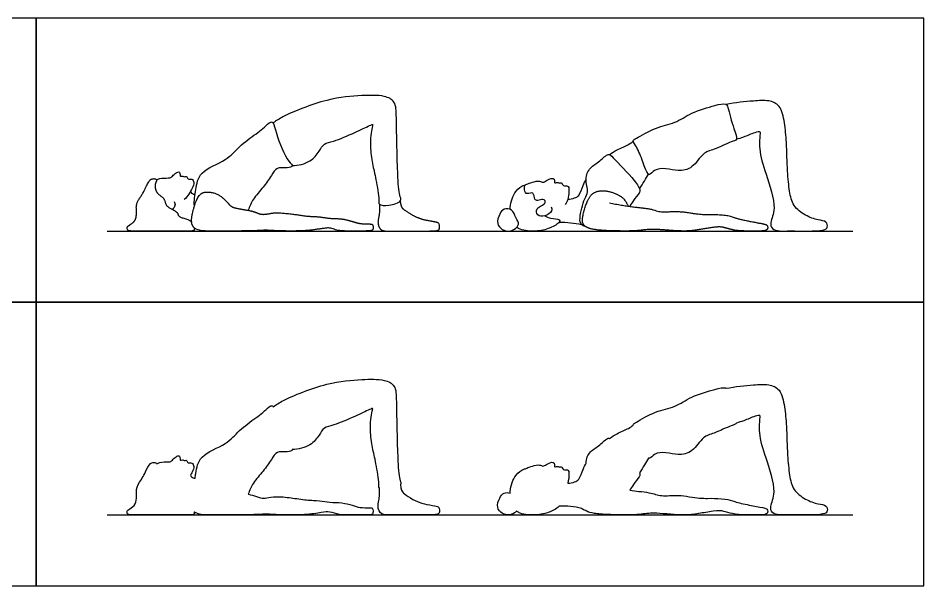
# Model space of a CAD drawing. Header units: millimetres. Extents: x 0.3 to 34.9, y 0.2 to 32.
# Drawn here: x 15.225 to 19.113, y 10.801 to 13.239 of the extents above; entities that cross this region are included whole.
import ezdxf

# ---------------------------------------------------------------- set-up
doc = ezdxf.new("R2010")
doc.units = ezdxf.units.MM
for name, color, linetype, true_color in [('AG-DIAGRAM', 7, 'Continuous', 0xfecc66), ('AG-OUTLINE', 7, 'Continuous', 0x8000ff), ('AG-PEOPLE', 7, 'Continuous', 0x66ccff), ('X-VPRT', 6, 'Continuous', 0xff00ff)]:
    doc.layers.add(name, color=color, linetype=linetype, true_color=true_color)

msp = doc.modelspace()

# ---------------------------------------------------------------- linework, layer by layer
at = {"layer": 'AG-DIAGRAM'}
for points in [[(15.6074, 12.3247), (18.8078, 12.3247)], [(15.6074, 11.1055), (18.8078, 11.1055)]]:
    msp.add_lwpolyline(points, dxfattribs=at)
at = {"layer": 'AG-OUTLINE'}
for points, knots in [([(15.8198, 11.3253), (15.8193, 11.3267), (15.8177, 11.328), (15.8107, 11.3309), (15.8052, 11.3308), (15.7917, 11.3268), (15.7839, 11.3164), (15.7664, 11.2784), (15.7568, 11.2615), (15.7362, 11.2315), (15.7315, 11.2176), (15.7333, 11.192), (15.7332, 11.1799), (15.7307, 11.1571), (15.7255, 11.1477), (15.7067, 11.1331), (15.7002, 11.1284), (15.6926, 11.1244), (15.6915, 11.1204), (15.6946, 11.1085), (15.7005, 11.1055), (15.7212, 11.1055), (15.743, 11.1055), (15.8097, 11.1055), (15.8404, 11.1055), (15.8969, 11.1055), (15.9189, 11.1055), (15.9507, 11.1055), (15.962, 11.1055), (15.9756, 11.1055), (15.9795, 11.1073), (15.9812, 11.1131), (15.9815, 11.1157), (15.9814, 11.1186), (15.9818, 11.1183), (15.9822, 11.118), (15.9922, 11.1095), (16.0107, 11.1055), (16.0651, 11.1055), (16.1026, 11.1055), (16.1981, 11.1055), (16.2335, 11.1062), (16.2796, 11.1089), (16.3, 11.1089), (16.3353, 11.1062), (16.3633, 11.1055), (16.4397, 11.1055), (16.4708, 11.1073), (16.5189, 11.1143), (16.5362, 11.1167), (16.5573, 11.1196), (16.5692, 11.1178), (16.5955, 11.108), (16.6123, 11.1055), (16.6531, 11.1055), (16.6764, 11.1055), (16.7287, 11.1055), (16.743, 11.1068), (16.7479, 11.1119), (16.749, 11.1167), (16.7484, 11.1307), (16.7458, 11.1346), (16.7362, 11.1359), (16.7269, 11.1363), (16.6993, 11.1366), (16.6869, 11.1383), (16.6654, 11.145), (16.6526, 11.1486), (16.6232, 11.1566), (16.6069, 11.1587), (16.5711, 11.1592), (16.5551, 11.1605), (16.5269, 11.1656), (16.5106, 11.1672), (16.4738, 11.1687), (16.4532, 11.1708), (16.4075, 11.1777), (16.3849, 11.1805), (16.3402, 11.1845), (16.3227, 11.1841), (16.2973, 11.1788), (16.2868, 11.1774), (16.2702, 11.1769), (16.26, 11.1793), (16.2375, 11.1887), (16.2258, 11.192), (16.2126, 11.1944), (16.2184, 11.211), (16.232, 11.2442), (16.2777, 11.293), (16.3112, 11.3415), (16.3348, 11.3808), (16.3695, 11.3741), (16.3989, 11.3793), (16.4015, 11.3849), (16.4014, 11.3865), (16.4276, 11.3863), (16.481, 11.3999), (16.517, 11.4461), (16.5367, 11.4832), (16.583, 11.4893), (16.6681, 11.5283), (16.7288, 11.5555), (16.75, 11.5663), (16.7411, 11.5466), (16.7338, 11.4669), (16.7453, 11.3946), (16.7611, 11.329), (16.7757, 11.2426), (16.7719, 11.2243), (16.7763, 11.2204), (16.7765, 11.2202), (16.7772, 11.1949), (16.7757, 11.1754), (16.7683, 11.148), (16.7689, 11.1352), (16.779, 11.1114), (16.7896, 11.1055), (16.8218, 11.1055), (16.8469, 11.1055), (16.9151, 11.1055), (16.9482, 11.1055), (17.012, 11.1055), (17.0291, 11.1073), (17.0335, 11.1147), (17.0343, 11.1203), (17.0331, 11.1355), (17.0301, 11.1401), (17.0193, 11.1434), (17.0084, 11.1456), (16.9752, 11.1514), (16.9608, 11.1549), (16.9366, 11.1631), (16.9233, 11.1697), (16.8942, 11.1878), (16.8841, 11.1946), (16.8727, 11.2039), (16.8685, 11.2161), (16.8656, 11.2358), (16.8657, 11.2359), (16.8696, 11.2422), (16.859, 11.2634), (16.8528, 11.3564), (16.8481, 11.5859), (16.8478, 11.6612), (16.7941, 11.6905), (16.6933, 11.6872), (16.554, 11.6778), (16.3626, 11.601), (16.334, 11.5795), (16.3196, 11.5698), (16.3185, 11.5716), (16.3143, 11.576), (16.3, 11.57), (16.2747, 11.5435), (16.2441, 11.5218), (16.17, 11.4678), (16.1217, 11.406), (16.0016, 11.3661), (15.99, 11.3014), (15.9852, 11.27), (15.9842, 11.2632), (15.9815, 11.263), (15.9756, 11.2628), (15.9669, 11.2707), (15.9645, 11.2756), (15.9672, 11.2803), (15.9755, 11.2957), (15.9825, 11.312), (15.9727, 11.3328), (15.9519, 11.3245), (15.949, 11.3445), (15.9372, 11.3361), (15.9327, 11.3441), (15.9208, 11.3381), (15.9202, 11.3462), (15.919, 11.3588), (15.9092, 11.36), (15.894, 11.3493), (15.8813, 11.3331), (15.869, 11.3336), (15.8326, 11.3324), (15.8243, 11.3275), (15.8198, 11.3253)], [-3.49463, -3.49463, -3.49463, -3.49463, -3.402485, -3.402485, -3.254551, -3.254551, -3.106617, -3.106617, -2.958683, -2.958683, -2.810749, -2.810749, -2.662815, -2.662815, -2.51488, -2.51488, -2.366946, -2.366946, -2.219012, -2.219012, -2.071078, -2.071078, -1.923144, -1.923144, -1.77521, -1.77521, -1.627276, -1.627276, -1.479341, -1.479341, -1.331407, -1.331407, -1.232423, -1.232423, -1.232423, -1.223556, -1.223556, -0.99343, -0.99343, -0.763304, -0.763304, -0.533178, -0.533178, -0.303052, -0.303052, -0.072926, -0.072926, 0.1572, 0.1572, 0.387326, 0.387326, 0.617452, 0.617452, 0.847578, 0.847578, 1.077704, 1.077704, 1.307829, 1.307829, 1.537955, 1.537955, 1.768081, 1.768081, 1.998207, 1.998207, 2.228333, 2.228333, 2.458459, 2.458459, 2.688585, 2.688585, 2.918711, 2.918711, 3.148837, 3.148837, 3.378963, 3.378963, 3.609089, 3.609089, 3.839215, 3.839215, 4.069341, 4.069341, 4.299467, 4.299467, 4.496371, 4.496371, 4.496371, 4.970681, 5.503908, 6.016493, 6.429469, 6.804889, 7.15602, 7.278234, 7.278234, 7.278234, 7.857992, 8.352026, 8.752047, 9.178996, 9.82366, 10.372208, 10.616245, 10.845266, 11.432489, 12.001876, 12.553935, 13.162447, 13.449476, 13.462888, 13.462888, 13.462888, 13.663808, 13.663808, 13.864728, 13.864728, 14.065648, 14.065648, 14.266568, 14.266568, 14.467488, 14.467488, 14.668408, 14.668408, 14.869328, 14.869328, 15.070248, 15.070248, 15.271168, 15.271168, 15.472088, 15.472088, 15.673008, 15.673008, 15.873928, 15.873928, 16.074848, 16.074848, 16.074848, 16.077413, 16.39064, 17.026124, 18.034915, 18.577619, 19.034172, 19.675319, 20.479783, 21.402087, 21.874634, 21.874634, 21.874634, 21.971541, 22.216627, 22.607755, 23.017268, 23.630389, 24.226133, 24.92682, 25.494865, 25.652961, 25.652961, 25.652961, 25.839821, 26.103467, 26.103467, 26.103467, 26.245687, 26.577773, 26.846505, 27.110584, 27.344048, 27.541221, 27.711643, 27.915581, 28.071872, 28.297516, 28.471979, 28.754553, 29.042206, 29.269278, 29.657436, 29.910115, 29.910115, 29.910115, 29.910115]), ([(17.3363, 11.199), (17.3282, 11.202), (17.3065, 11.2018), (17.2905, 11.1787), (17.2764, 11.137), (17.3013, 11.1094), (17.3338, 11.1028), (17.3511, 11.1104), (17.362, 11.1189), (17.3649, 11.1218), (17.3694, 11.1183), (17.3905, 11.1064), (17.4482, 11.1028), (17.5044, 11.1137), (17.5415, 11.1355), (17.5474, 11.1437), (17.5637, 11.1438), (17.5963, 11.1423), (17.6279, 11.137), (17.6435, 11.1335), (17.6475, 11.1295), (17.6534, 11.1266), (17.6596, 11.1249), (17.6607, 11.1242), (17.6618, 11.1235), (17.6721, 11.1179), (17.6842, 11.1143), (17.7143, 11.1095), (17.7341, 11.1079), (17.7829, 11.106), (17.8081, 11.1055), (17.8602, 11.1055), (17.8846, 11.1069), (17.9302, 11.1124), (17.95, 11.1133), (17.9834, 11.1114), (18.0027, 11.11), (18.0468, 11.1064), (18.0671, 11.1055), (18.1043, 11.1055), (18.1242, 11.1074), (18.1668, 11.1148), (18.1876, 11.1181), (18.2282, 11.1238), (18.2435, 11.1238), (18.2639, 11.1178), (18.2765, 11.1145), (18.3064, 11.1073), (18.3272, 11.1055), (18.3802, 11.1055), (18.3995, 11.1055), (18.4235, 11.1055), (18.4317, 11.1068), (18.4402, 11.1122), (18.4424, 11.1155), (18.4424, 11.1238), (18.4414, 11.1272), (18.4376, 11.1327), (18.4274, 11.1358), (18.3904, 11.1424), (18.3692, 11.1466), (18.3215, 11.1565), (18.3036, 11.1613), (18.2796, 11.1707), (18.2636, 11.1737), (18.2237, 11.1766), (18.2039, 11.1771), (18.1644, 11.1761), (18.1383, 11.1785), (18.0732, 11.1892), (18.0449, 11.1908), (17.9966, 11.1864), (17.9768, 11.1881), (17.9457, 11.1992), (17.9216, 11.2035), (17.8772, 11.2078), (17.8643, 11.2093), (17.8501, 11.2114), (17.8553, 11.2198), (17.8649, 11.2355), (17.8909, 11.2676), (17.8947, 11.2774), (17.8929, 11.2844), (17.8921, 11.2865), (17.8995, 11.2976), (17.9137, 11.3201), (17.9253, 11.3396), (17.9309, 11.3494), (17.9324, 11.3485), (17.939, 11.3473), (17.9555, 11.3727), (18.0079, 11.3757), (18.0572, 11.3603), (18.1233, 11.373), (18.1622, 11.4439), (18.2116, 11.4537), (18.2827, 11.4892), (18.3055, 11.494), (18.3079, 11.5), (18.3188, 11.5031), (18.3401, 11.5089), (18.3845, 11.5297), (18.4117, 11.5351), (18.4086, 11.5202), (18.4035, 11.4501), (18.4334, 11.3521), (18.4842, 11.2072), (18.4515, 11.1456), (18.4579, 11.1122), (18.497, 11.1041), (18.5409, 11.1072), (18.678, 11.1028), (18.7018, 11.1198), (18.6949, 11.1495), (18.6558, 11.1513), (18.6033, 11.1713), (18.5491, 11.2115), (18.5345, 11.2787), (18.5264, 11.363), (18.5235, 11.4855), (18.5164, 11.5665), (18.4995, 11.6465), (18.445, 11.6689), (18.379, 11.6638), (18.3024, 11.657), (18.264, 11.6492), (18.2631, 11.6499), (18.2547, 11.6543), (18.2106, 11.6439), (18.1138, 11.6159), (18.0458, 11.5664), (17.9622, 11.5535), (17.8827, 11.5059), (17.8649, 11.4966), (17.865, 11.4916), (17.8651, 11.4909), (17.8585, 11.4861), (17.8454, 11.476), (17.7945, 11.4552), (17.774, 11.4414), (17.7633, 11.4341), (17.7616, 11.4347), (17.751, 11.4356), (17.7209, 11.4017), (17.6781, 11.3809), (17.6629, 11.3468), (17.6625, 11.3281), (17.6585, 11.3191), (17.6499, 11.3028), (17.634, 11.2558), (17.6142, 11.247), (17.594, 11.2418), (17.584, 11.2422), (17.5878, 11.2554), (17.5905, 11.2821), (17.5872, 11.3032), (17.5635, 11.2957), (17.5578, 11.3165), (17.5477, 11.3084), (17.5441, 11.3168), (17.5278, 11.3106), (17.5273, 11.3159), (17.5275, 11.3299), (17.5152, 11.334), (17.4927, 11.3224), (17.4774, 11.3119), (17.4632, 11.3235), (17.4321, 11.3148), (17.4118, 11.3091), (17.4047, 11.305), (17.4034, 11.3039), (17.3998, 11.3033), (17.3917, 11.3023), (17.3554, 11.2772), (17.3378, 11.2294), (17.3363, 11.2014), (17.3363, 11.199)], [-2.392879, -2.392879, -2.392879, -2.392879, -2.112947, -1.770912, -1.363524, -0.998665, -0.64335, -0.332861, -0.190844, -0.190844, -0.190844, -0.022852, 0.498219, 1.005947, 1.43177, 1.43177, 1.43177, 1.878939, 2.321648, 2.321648, 2.321648, 2.551624, 2.551624, 2.551624, 2.582989, 2.582989, 2.812924, 2.812924, 3.042858, 3.042858, 3.272793, 3.272793, 3.502727, 3.502727, 3.732662, 3.732662, 3.962596, 3.962596, 4.192531, 4.192531, 4.422465, 4.422465, 4.652399, 4.652399, 4.882334, 4.882334, 5.112268, 5.112268, 5.342203, 5.342203, 5.572137, 5.572137, 5.802072, 5.802072, 6.032006, 6.032006, 6.261941, 6.261941, 6.491875, 6.491875, 6.72181, 6.72181, 6.951744, 6.951744, 7.181679, 7.181679, 7.411613, 7.411613, 7.641547, 7.641547, 7.871482, 7.871482, 8.101416, 8.101416, 8.331351, 8.331351, 8.414137, 8.414137, 8.414137, 8.763539, 9.167567, 9.39731, 9.483948, 9.483948, 9.483948, 9.888107, 10.26085, 10.26085, 10.26085, 10.360638, 10.692933, 11.143996, 11.608708, 12.110474, 12.65748, 13.112482, 13.685076, 14.004188, 14.004188, 14.004188, 14.375917, 14.835028, 15.129718, 15.319964, 15.834185, 16.511193, 17.294438, 17.804821, 18.133051, 18.498533, 18.954053, 19.699129, 20.00573, 20.302814, 20.679635, 21.165366, 21.677463, 22.190503, 22.786556, 23.493661, 24.086371, 24.637315, 25.090348, 25.609726, 26.303438, 26.303438, 26.303438, 26.359863, 26.792229, 27.446053, 28.028841, 28.623723, 29.238044, 29.509524, 29.549574, 29.549574, 29.549574, 29.867974, 30.334735, 30.733442, 30.733442, 30.733442, 30.821466, 31.25601, 31.707481, 32.165597, 32.165597, 32.165597, 32.514521, 32.950705, 33.241574, 33.592324, 33.592324, 33.592324, 33.902854, 34.18535, 34.454696, 34.702946, 34.879689, 35.040268, 35.28083, 35.39711, 35.625376, 35.827561, 36.15028, 36.412642, 36.657909, 37.016484, 37.3417, 37.427729, 37.427729, 37.427729, 37.637476, 38.040171, 38.591476, 38.644983, 38.644983, 38.644983, 38.644983])]:
    msp.add_open_spline(points, degree=3, knots=knots, dxfattribs=at)
at = {"layer": 'AG-PEOPLE'}
for points, degree, knots in [([(16.4014, 12.6057), (16.4276, 12.6055), (16.481, 12.6191), (16.517, 12.6653), (16.5367, 12.7024), (16.583, 12.7085), (16.6681, 12.7475), (16.7288, 12.7747), (16.75, 12.7855), (16.7411, 12.7658), (16.7338, 12.6861), (16.7453, 12.6138), (16.7611, 12.5482), (16.7757, 12.4618), (16.7702, 12.4354), (16.8171, 12.4312), (16.8749, 12.4508), (16.859, 12.4826), (16.8528, 12.5756), (16.8481, 12.8051), (16.8478, 12.8804), (16.7941, 12.9097), (16.6933, 12.9064), (16.554, 12.897), (16.3626, 12.8202), (16.334, 12.7987), (16.3196, 12.789)], 3, [0, 0, 0, 0, 0.579758, 1.073792, 1.473813, 1.900762, 2.545426, 3.093974, 3.33801, 3.567031, 4.154254, 4.723641, 5.275701, 5.884213, 6.171241, 6.588454, 7.065851, 7.379078, 8.014561, 9.023352, 9.566057, 10.02261, 10.663756, 11.46822, 12.390524, 12.863072, 12.863072, 12.863072, 12.863072]), ([(18.3079, 12.7192), (18.3114, 12.7273), (18.2939, 12.7662), (18.2732, 12.8527), (18.2632, 12.8755), (18.2106, 12.8631), (18.1138, 12.8351), (18.0458, 12.7856), (17.9622, 12.7727), (17.8827, 12.7251), (17.8599, 12.7132), (17.8785, 12.69), (17.9041, 12.6315), (17.9217, 12.5749), (17.9368, 12.5631), (17.9555, 12.5919), (18.0079, 12.5949), (18.0572, 12.5795), (18.1233, 12.5922), (18.1622, 12.6631), (18.2116, 12.6729), (18.2827, 12.7084), (18.3055, 12.7132), (18.3079, 12.7192)], 3, [0, 0, 0, 0, 0.437593, 1.056147, 1.331713, 1.764079, 2.417902, 3.000691, 3.595573, 4.209894, 4.481374, 4.781453, 5.313161, 5.807592, 6.025149, 6.357444, 6.808506, 7.273219, 7.774985, 8.321991, 8.776993, 9.349587, 9.668699, 9.668699, 9.668699, 9.668699]), ([(18.3079, 12.7192), (18.3188, 12.7223), (18.3401, 12.7281), (18.3845, 12.7489), (18.4117, 12.7543), (18.4086, 12.7394), (18.4035, 12.6693), (18.4334, 12.5713), (18.4842, 12.4264), (18.4515, 12.3648), (18.4579, 12.3314), (18.497, 12.3233), (18.5409, 12.3264), (18.678, 12.322), (18.7018, 12.339), (18.6949, 12.3687), (18.6558, 12.3705), (18.6033, 12.3905), (18.5491, 12.4307), (18.5345, 12.4979), (18.5264, 12.5822), (18.5235, 12.7047), (18.5164, 12.7857), (18.4995, 12.8657), (18.445, 12.8881), (18.379, 12.883), (18.3024, 12.8762), (18.264, 12.8684)], 3, [0, 0, 0, 0, 0.371729, 0.83084, 1.12553, 1.315776, 1.829998, 2.507005, 3.290251, 3.800634, 4.128863, 4.494346, 4.949866, 5.694942, 6.001542, 6.298626, 6.675447, 7.161179, 7.673276, 8.186316, 8.782369, 9.489474, 10.082183, 10.633128, 11.086161, 11.605538, 12.29925, 12.29925, 12.29925, 12.29925]), ([(15.9814, 12.4314), (15.9801, 12.4553), (15.9868, 12.5027), (16.0016, 12.5853), (16.1217, 12.6252), (16.17, 12.687), (16.2441, 12.741), (16.2747, 12.7627), (16.3, 12.7892), (16.32, 12.7976), (16.3286, 12.7546), (16.371, 12.6345), (16.4031, 12.6099), (16.4004, 12.5988), (16.3695, 12.5933), (16.3348, 12.6), (16.3112, 12.5607), (16.2777, 12.5122), (16.232, 12.4634), (16.2184, 12.4302), (16.2126, 12.4136)], 3, [0, 0, 0, 0, 0.554135, 1.12218, 1.822867, 2.418611, 3.031732, 3.441245, 3.832373, 4.077459, 4.467861, 5.225479, 5.613006, 5.77804, 6.129171, 6.504591, 6.917567, 7.430152, 7.963379, 8.437688, 8.437688, 8.437688, 8.437688]), ([(17.7633, 12.6533), (17.774, 12.6606), (17.7945, 12.6744), (17.8454, 12.6952), (17.8585, 12.7053), (17.8651, 12.7101)], 3, [0, 0, 0, 0, 0.398707, 0.865468, 1.183868, 1.183868, 1.183868, 1.183868]), ([(17.6596, 12.3441), (17.6534, 12.3458), (17.6389, 12.353), (17.6327, 12.3804), (17.6543, 12.4664), (17.6758, 12.4913), (17.6549, 12.5481), (17.678, 12.6001), (17.7209, 12.6209), (17.7583, 12.6631), (17.7815, 12.6358), (17.8705, 12.5465), (17.8967, 12.5015), (17.8909, 12.4868), (17.8649, 12.4547), (17.8553, 12.439), (17.8501, 12.4306)], 3, [0.093632, 0.093632, 0.093632, 0.093632, 0.323608, 0.657004, 1.213187, 1.573829, 2.043741, 2.505201, 2.956672, 3.391216, 3.718642, 4.454026, 4.899852, 5.129595, 5.533623, 5.883025, 5.883025, 5.883025, 5.883025]), ([(15.8198, 12.5445), (15.8243, 12.5467), (15.8326, 12.5516), (15.869, 12.5528), (15.8813, 12.5523), (15.894, 12.5685), (15.9092, 12.5792), (15.919, 12.578), (15.9202, 12.5654), (15.9208, 12.5573), (15.9327, 12.5633), (15.9372, 12.5553), (15.949, 12.5637), (15.9519, 12.5437), (15.9727, 12.552), (15.9825, 12.5312), (15.9721, 12.507), (15.9525, 12.4732), (15.9382, 12.4595)], 3, [0, 0, 0, 0, 0.252679, 0.640837, 0.867908, 1.155562, 1.438136, 1.612599, 1.838243, 1.994534, 2.198472, 2.368894, 2.566067, 2.799531, 3.06361, 3.332341, 3.664428, 4.168086, 4.168086, 4.168086, 4.168086]), ([(17.8921, 12.5057), (17.8995, 12.5168), (17.9137, 12.5393), (17.9253, 12.5588), (17.9309, 12.5686)], 3, [0, 0, 0, 0, 0.404159, 0.7769026, 0.7769026, 0.7769026, 0.7769026]), ([(15.9814, 12.3378), (15.9815, 12.3335), (15.979, 12.3247), (15.9586, 12.3247), (15.911, 12.3247), (15.8263, 12.3247), (15.7264, 12.3247), (15.6954, 12.3247), (15.6907, 12.3426), (15.7021, 12.3486), (15.7301, 12.3706), (15.7338, 12.4048), (15.731, 12.4432), (15.762, 12.4881), (15.7883, 12.545), (15.8086, 12.551), (15.8215, 12.5456), (15.8174, 12.5378), (15.811, 12.5177), (15.8153, 12.5022), (15.8195, 12.4867), (15.8528, 12.4653), (15.8588, 12.4327), (15.8969, 12.4126), (15.9098, 12.4023), (15.9136, 12.3857), (15.9606, 12.373), (15.9694, 12.3648)], 2, [1.232423, 1.232423, 1.232423, 1.331407, 1.479341, 1.627276, 1.77521, 1.923144, 2.071078, 2.219012, 2.366946, 2.51488, 2.662815, 2.810749, 2.958683, 3.106617, 3.254551, 3.402485, 3.55042, 3.698354, 3.846288, 3.846288, 3.994222, 4.142156, 4.29009, 4.438024, 4.585959, 4.733893, 4.851983, 4.851983, 4.851983]), ([(17.3363, 12.4182), (17.3363, 12.4206), (17.3378, 12.4486), (17.3554, 12.4964), (17.3917, 12.5215), (17.3998, 12.5225), (17.4034, 12.5231)], 3, [3.269963, 3.269963, 3.269963, 3.269963, 3.32347, 3.874775, 4.27747, 4.487217, 4.487217, 4.487217, 4.487217]), ([(17.5134, 12.4284), (17.515, 12.4227), (17.5192, 12.4084), (17.4868, 12.3852), (17.452, 12.3881), (17.4443, 12.425), (17.4858, 12.4365), (17.4891, 12.4552), (17.4774, 12.4626), (17.4556, 12.4544), (17.4399, 12.4587), (17.4398, 12.4953), (17.4116, 12.4833), (17.4, 12.4877), (17.3953, 12.5173), (17.4078, 12.5272), (17.4321, 12.534), (17.4632, 12.5427), (17.4774, 12.5311), (17.4927, 12.5416), (17.5152, 12.5532), (17.5275, 12.5491), (17.5273, 12.5351), (17.5278, 12.5298), (17.5441, 12.536), (17.5477, 12.5276), (17.5578, 12.5357), (17.5635, 12.5149), (17.5872, 12.5224), (17.5913, 12.4965), (17.5855, 12.4554), (17.5736, 12.438)], 3, [0, 0, 0, 0, 0.268897, 0.649006, 1.001463, 1.325148, 1.716127, 1.956207, 2.164776, 2.469097, 2.701473, 3.031922, 3.33205, 3.541089, 3.867834, 4.105908, 4.431125, 4.7897, 5.034966, 5.297328, 5.620048, 5.822233, 6.050498, 6.166778, 6.407341, 6.56792, 6.744663, 6.992913, 7.262258, 7.544755, 8.053607, 8.053607, 8.053607, 8.053607]), ([(17.584, 12.4614), (17.594, 12.461), (17.6142, 12.4662), (17.634, 12.475), (17.6499, 12.522), (17.6585, 12.5383), (17.6625, 12.5473)], 3, [0, 0, 0, 0, 0.35075, 0.641619, 1.077803, 1.426727, 1.426727, 1.426727, 1.426727]), ([(15.9645, 12.4948), (15.9669, 12.4899), (15.9756, 12.482), (15.9815, 12.4822), (15.9842, 12.4824)], 3, [0, 0, 0, 0, 0.2636466, 0.4505068, 0.4505068, 0.4505068, 0.4505068]), ([(17.7628, 12.4454), (17.84, 12.4306), (17.9379, 12.4211), (17.9845, 12.4045), (18.0569, 12.4111), (18.1545, 12.3951), (18.2138, 12.3965), (18.2736, 12.3922), (18.3096, 12.3782), (18.3812, 12.3633), (18.4367, 12.3533), (18.4424, 12.345), (18.4424, 12.3327), (18.4295, 12.3247), (18.3935, 12.3247), (18.3139, 12.3247), (18.269, 12.3356), (18.2384, 12.3444), (18.1774, 12.3358), (18.1136, 12.3247), (18.0578, 12.3247), (17.9917, 12.3301), (17.9416, 12.333), (17.8732, 12.3247), (17.7951, 12.3247), (17.7219, 12.3275), (17.6766, 12.3347), (17.6495, 12.3493), (17.6455, 12.3808), (17.6646, 12.4483), (17.6898, 12.4901), (17.7385, 12.501), (17.7945, 12.4852), (17.8309, 12.4596), (17.8436, 12.4315)], 2, [0, 0, 0, 0.229934, 0.459869, 0.689803, 0.919738, 1.149672, 1.379607, 1.609541, 1.839476, 2.06941, 2.299345, 2.529279, 2.759214, 2.989148, 3.219082, 3.449017, 3.678951, 3.908886, 4.13882, 4.368755, 4.598689, 4.828624, 5.058558, 5.288493, 5.518427, 5.748362, 5.978296, 6.20823, 6.438165, 6.668099, 6.898034, 7.127968, 7.357903, 7.53962, 7.53962, 7.53962]), ([(15.8944, 12.4515), (15.8972, 12.4463), (15.9014, 12.4344), (15.8924, 12.422), (15.8872, 12.4176)], 3, [0, 0, 0, 0, 0.2762307, 0.5443944, 0.5443944, 0.5443944, 0.5443944]), ([(17.3725, 12.354), (17.3714, 12.3459), (17.3551, 12.3315), (17.3338, 12.322), (17.3013, 12.3286), (17.2764, 12.3562), (17.2905, 12.3979), (17.3078, 12.4228), (17.3486, 12.4201), (17.359, 12.3821), (17.3737, 12.3626), (17.3725, 12.354)], 3, [0, 0, 0, 0, 0.332861, 0.64335, 0.998665, 1.363524, 1.770912, 2.112947, 2.47341, 2.863586, 3.217571, 3.217571, 3.217571, 3.217571]), ([(17.4858, 12.3897), (17.494, 12.3858), (17.5083, 12.3777), (17.5501, 12.3771), (17.5505, 12.36), (17.5051, 12.333), (17.4482, 12.322), (17.3905, 12.3256), (17.3694, 12.3375), (17.3649, 12.341)], 3, [0, 0, 0, 0, 0.334084, 0.72192, 0.914316, 1.356687, 1.864415, 2.385486, 2.553478, 2.553478, 2.553478, 2.553478]), ([(17.5474, 12.3629), (17.5637, 12.363), (17.5963, 12.3615), (17.6279, 12.3562), (17.6435, 12.3527)], 3, [0, 0, 0, 0, 0.4471686, 0.8898779, 0.8898779, 0.8898779, 0.8898779])]:
    msp.add_open_spline(points, degree=degree, knots=knots, dxfattribs=at)
for points in [[(16.1294, 12.4402), (16.1197, 12.453), (16.0785, 12.4874), (16.0217, 12.4949), (15.9933, 12.4703), (15.9707, 12.3965), (15.968, 12.349), (15.9971, 12.3247), (16.0787, 12.3247), (16.222, 12.3247), (16.2911, 12.3288), (16.3442, 12.3247), (16.4588, 12.3247), (16.5309, 12.3352), (16.5626, 12.3395), (16.6021, 12.3247), (16.6633, 12.3247), (16.7418, 12.3247), (16.7491, 12.3324), (16.7482, 12.3534), (16.7338, 12.3554), (16.6923, 12.3559), (16.66, 12.3658), (16.6158, 12.3778), (16.5622, 12.3785), (16.5198, 12.386), (16.4646, 12.3882), (16.3961, 12.3987), (16.3291, 12.4047), (16.2909, 12.3967), (16.2661, 12.396), (16.2297, 12.4111), (16.182, 12.4184), (16.1391, 12.4275), (16.1294, 12.4402)], [(16.7765, 12.4394), (16.7775, 12.4015), (16.7664, 12.3603), (16.7815, 12.3247), (16.8298, 12.3247), (16.9322, 12.3247), (17.028, 12.3247), (17.0346, 12.3357), (17.0328, 12.3585), (17.0166, 12.3634), (16.9669, 12.372), (16.9306, 12.3844), (16.8869, 12.4115), (16.8699, 12.4254), (16.8656, 12.455)]]:
    msp.add_open_spline(points, degree=2, dxfattribs=at)
at = {"layer": 'X-VPRT'}
for points in [[(11.3402, 13.2391), (11.3402, 12.0199), (15.3026, 12.0199), (15.3026, 13.2391)], [(15.3026, 13.2391), (15.3026, 12.0199), (19.1126, 12.0199), (19.1126, 13.2391)], [(11.3402, 12.0199), (11.3402, 10.8007), (15.3026, 10.8007), (15.3026, 12.0199)], [(15.3026, 12.0199), (15.3026, 10.8007), (19.1126, 10.8007), (19.1126, 12.0199)]]:
    msp.add_lwpolyline(points, close=True, dxfattribs=at)

doc.saveas('drawing.dxf')
